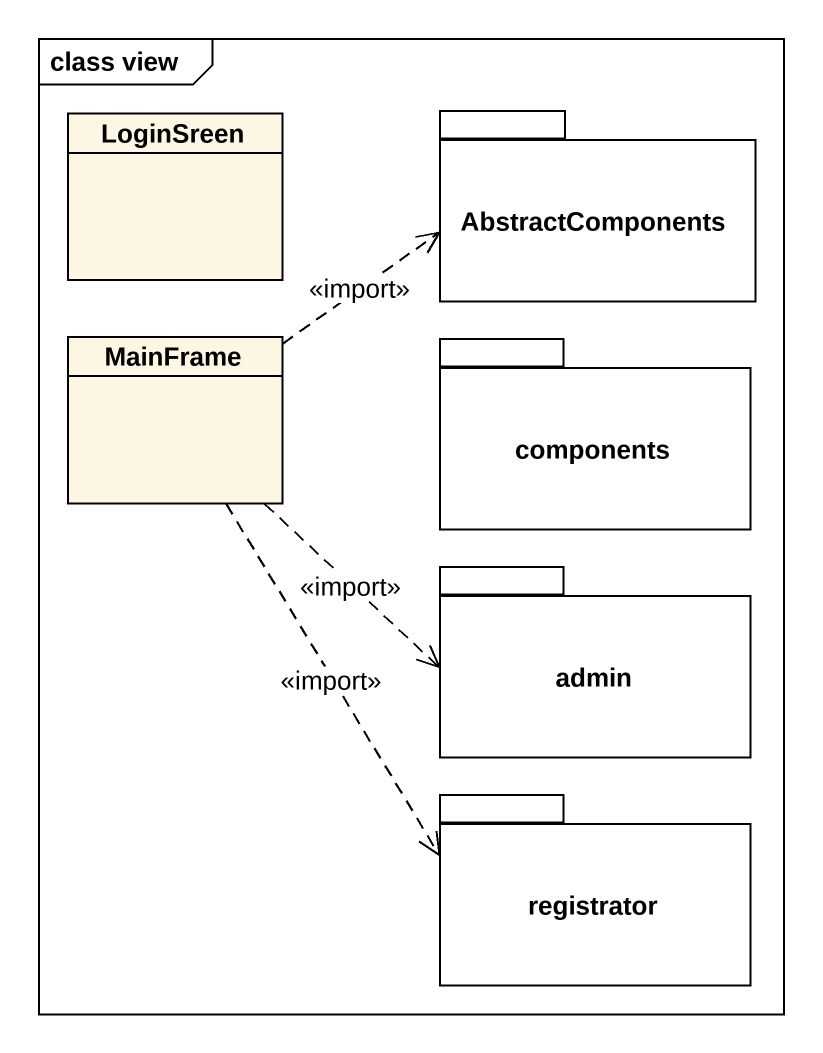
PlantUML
@startuml
mainframe class view
hide circle
hide empty members
class LoginSreen
package AbstractComponents {
}
class "MainFrame" as MainFrame_
package components {
}
package admin {
}
package registrator {
}
MainFrame_ .right.> AbstractComponents : <<import>>
MainFrame_ .right.> admin : <<import>>
MainFrame_ ..> registrator : <<import>>
@enduml
